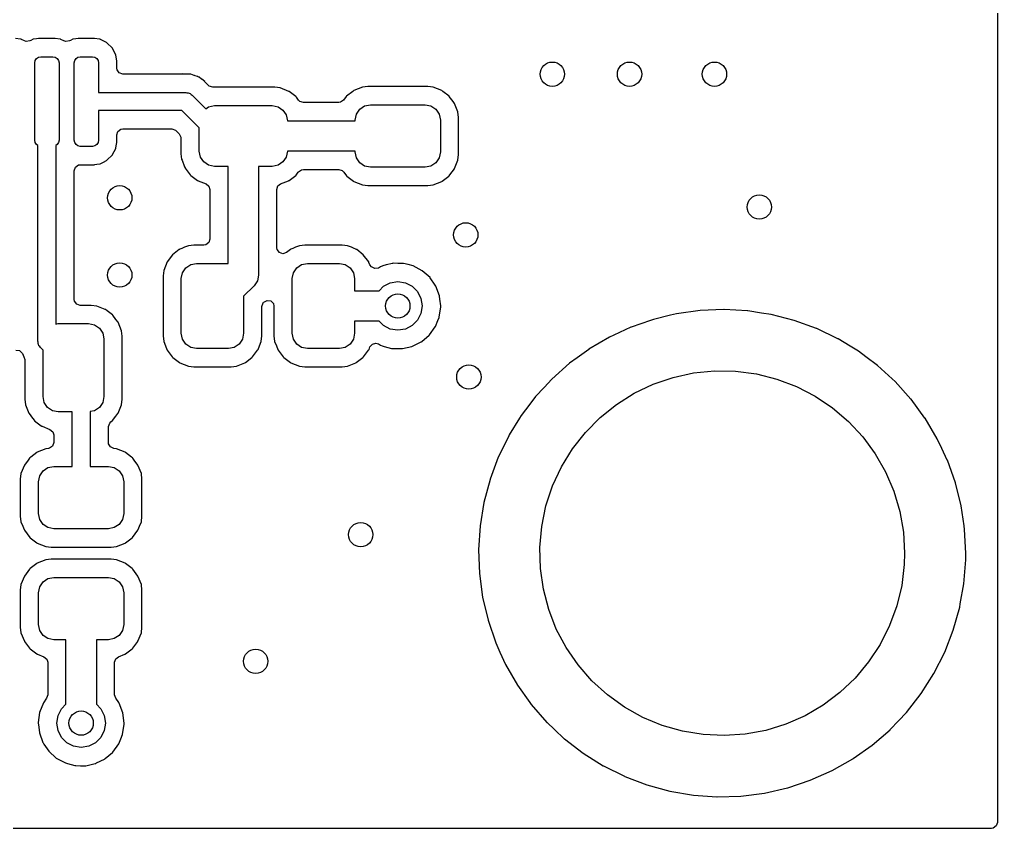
# Model space of a CAD drawing. Extents: x 0.02 to 1.58, y 0.02 to 1.58.
# Drawn here: x 0.945 to 1.578, y 0.022 to 0.545 of the extents above; entities that cross this region are included whole.
import ezdxf

# ---------------------------------------------------------------- set-up
doc = ezdxf.new("R2010")
doc.units = 0
doc.header["$MEASUREMENT"] = 0
doc.layers.add('BLACK', color=7, linetype='CONTINUOUS')

msp = doc.modelspace()

# ---------------------------------------------------------------- linework, layer by layer
at = {"layer": 'BLACK', "linetype": 'CONTINUOUS'}
for p, q in [((1.57819, 1.57429), (1.57819, 0.02571)), ((0.94577, 0.53263), (0.94253, 0.53314)), ((0.94607, 0.53258), (0.94577, 0.53263)), ((0.94577, 0.53263), (0.94577, 0.53263)), ((0.94635, 0.53244), (0.94607, 0.53258)), ((0.94823, 0.53149), (0.94635, 0.53244)), ((0.94635, 0.53244), (0.94635, 0.53244)), ((0.95246, 0.53184), (0.95177, 0.53149)), ((0.95393, 0.53258), (0.95246, 0.53184)), ((0.95601, 0.53292), (0.95393, 0.53258)), ((0.95747, 0.53314), (0.95601, 0.53292)), ((0.95762, 0.53317), (0.95747, 0.53314)), ((0.95747, 0.53314), (0.95747, 0.53314)), ((0.9628, 0.53317), (0.95762, 0.53317)), ((0.96797, 0.53317), (0.9628, 0.53317)), ((0.96813, 0.53314), (0.96797, 0.53317)), ((0.97136, 0.53263), (0.96813, 0.53314)), ((0.96813, 0.53314), (0.96813, 0.53314)), ((0.97167, 0.53258), (0.97136, 0.53263)), ((0.97136, 0.53263), (0.97136, 0.53263)), ((0.97194, 0.53244), (0.97167, 0.53258)), ((0.97382, 0.53149), (0.97194, 0.53244)), ((0.97194, 0.53244), (0.97194, 0.53244)), ((0.97805, 0.53184), (0.97736, 0.53149)), ((0.97952, 0.53258), (0.97805, 0.53184)), ((0.98161, 0.53292), (0.97952, 0.53258)), ((0.98306, 0.53314), (0.98161, 0.53292)), ((0.98321, 0.53317), (0.98306, 0.53314)), ((0.98306, 0.53314), (0.98306, 0.53314)), ((0.98839, 0.53317), (0.98321, 0.53317)), ((0.99356, 0.53317), (0.98839, 0.53317)), ((0.99372, 0.53314), (0.99356, 0.53317)), ((0.99695, 0.53263), (0.99372, 0.53314)), ((0.99372, 0.53314), (0.99372, 0.53314)), ((0.99726, 0.53258), (0.99695, 0.53263)), ((0.99695, 0.53263), (0.99695, 0.53263)), ((0.99753, 0.53244), (0.99726, 0.53258)), ((1.00143, 0.53046), (0.99753, 0.53244)), ((0.99753, 0.53244), (0.99753, 0.53244)), ((0.94939, 0.53111), (0.94823, 0.53149)), ((0.95177, 0.53149), (0.94939, 0.53111)), ((0.97498, 0.53111), (0.97382, 0.53149)), ((0.97736, 0.53149), (0.97498, 0.53111)), ((1.00171, 0.53032), (1.00143, 0.53046)), ((1.00143, 0.53046), (1.00143, 0.53046)), ((1.00524, 0.52678), (1.00171, 0.53032)), ((1.00751, 0.52233), (1.00524, 0.52678)), ((0.95522, 0.51891), (0.95607, 0.52019)), ((0.95607, 0.52019), (0.95735, 0.52104)), ((0.95735, 0.52104), (0.95886, 0.52134)), ((0.95886, 0.52134), (0.96673, 0.52134)), ((0.96673, 0.52134), (0.96824, 0.52104)), ((0.96824, 0.52104), (0.96952, 0.52019)), ((0.96952, 0.52019), (0.97037, 0.51891)), ((0.98081, 0.51891), (0.98167, 0.52019)), ((0.98167, 0.52019), (0.98294, 0.52104)), ((0.98294, 0.52104), (0.98445, 0.52134)), ((0.98445, 0.52134), (0.99232, 0.52134)), ((0.99232, 0.52134), (0.99383, 0.52104)), ((0.99383, 0.52104), (0.99511, 0.52019)), ((0.99511, 0.52019), (0.99596, 0.51891)), ((1.00809, 0.51864), (1.00751, 0.52233)), ((0.95492, 0.5174), (0.95522, 0.51891)), ((0.95492, 0.4672), (0.95492, 0.5174)), ((0.97037, 0.51891), (0.97067, 0.5174)), ((0.97067, 0.5174), (0.97067, 0.4672)), ((0.98051, 0.5174), (0.98081, 0.51891)), ((0.98051, 0.4672), (0.98051, 0.5174)), ((0.99596, 0.51891), (0.99626, 0.5174)), ((0.99626, 0.5174), (0.99626, 0.49821)), ((1.00809, 0.51394), (1.00809, 0.51864)), ((1.00828, 0.51273), (1.00809, 0.51394)), ((1.0097, 0.51078), (1.00828, 0.51273)), ((1.01199, 0.51004), (1.0097, 0.51078)), ((1.05007, 0.51004), (1.01199, 0.51004)), ((1.05046, 0.51006), (1.05007, 0.51004)), ((1.05073, 0.51013), (1.05046, 0.51006)), ((1.05102, 0.51012), (1.05073, 0.51013)), ((1.05299, 0.51004), (1.05102, 0.51012)), ((1.05102, 0.51012), (1.05102, 0.51012)), ((1.05315, 0.51004), (1.05299, 0.51004)), ((1.05524, 0.51004), (1.05315, 0.51004)), ((1.0555, 0.51002), (1.05524, 0.51004)), ((1.05571, 0.50995), (1.0555, 0.51002)), ((1.05582, 0.50993), (1.05571, 0.50995)), ((1.05606, 0.50992), (1.05582, 0.50993)), ((1.05826, 0.50915), (1.05606, 0.50992)), ((1.05837, 0.50911), (1.05826, 0.50915)), ((1.05886, 0.50896), (1.05837, 0.50911)), ((1.06031, 0.5085), (1.05886, 0.50896)), ((1.06059, 0.50841), (1.06031, 0.5085)), ((1.06031, 0.5085), (1.06031, 0.5085)), ((1.06082, 0.50825), (1.06059, 0.50841)), ((1.06109, 0.50816), (1.06082, 0.50825)), ((1.06132, 0.50798), (1.06109, 0.50816)), ((1.06296, 0.50677), (1.06132, 0.50798)), ((1.06132, 0.50798), (1.06132, 0.50798)), ((1.06306, 0.5067), (1.06296, 0.50677)), ((1.06498, 0.50538), (1.06306, 0.5067)), ((1.06516, 0.50515), (1.06498, 0.50538)), ((1.06584, 0.50428), (1.06516, 0.50515)), ((1.06615, 0.50394), (1.06584, 0.50428)), ((1.06743, 0.50266), (1.06615, 0.50394)), ((1.06789, 0.50226), (1.06743, 0.50266)), ((1.07018, 0.50152), (1.06789, 0.50226)), ((1.11038, 0.50152), (1.07018, 0.50152)), ((1.11392, 0.50109), (1.11038, 0.50152)), ((1.11944, 0.4989), (1.11392, 0.50109)), ((1.16707, 0.50158), (1.16154, 0.49939)), ((1.1706, 0.50201), (1.16707, 0.50158)), ((1.2094, 0.50201), (1.1706, 0.50201)), ((1.21293, 0.50158), (1.2094, 0.50201)), ((1.21846, 0.49939), (1.21293, 0.50158)), ((0.99626, 0.49821), (1.0527, 0.49821)), ((1.0527, 0.49821), (1.05345, 0.49801)), ((1.05345, 0.49801), (1.05423, 0.49801)), ((1.05423, 0.49801), (1.0549, 0.49762)), ((1.0549, 0.49762), (1.05565, 0.49742)), ((1.05565, 0.49742), (1.0562, 0.49687)), ((1.0562, 0.49687), (1.05687, 0.49648)), ((1.05687, 0.49648), (1.06566, 0.48769)), ((1.11965, 0.49874), (1.11944, 0.4989)), ((1.12396, 0.49547), (1.11965, 0.49874)), ((1.11965, 0.49874), (1.11965, 0.49874)), ((1.12417, 0.49531), (1.12396, 0.49547)), ((1.12433, 0.4951), (1.12417, 0.49531)), ((1.12576, 0.49321), (1.12433, 0.4951)), ((1.15665, 0.49559), (1.15485, 0.49321)), ((1.15681, 0.4958), (1.15665, 0.49559)), ((1.16085, 0.49887), (1.15681, 0.4958)), ((1.16133, 0.49923), (1.16085, 0.49887)), ((1.16154, 0.49939), (1.16133, 0.49923)), ((1.16133, 0.49923), (1.16133, 0.49923)), ((1.21867, 0.49923), (1.21846, 0.49939)), ((1.21915, 0.49887), (1.21867, 0.49923)), ((1.21867, 0.49923), (1.21867, 0.49923)), ((1.22319, 0.4958), (1.21915, 0.49887)), ((1.22335, 0.49559), (1.22319, 0.4958)), ((1.22576, 0.49242), (1.22335, 0.49559)), ((1.06566, 0.48769), (1.06753, 0.48894)), ((1.06753, 0.48894), (1.0713, 0.48968)), ((1.0713, 0.48968), (1.1087, 0.48968)), ((1.1087, 0.48968), (1.11247, 0.48894)), ((1.11247, 0.48894), (1.11566, 0.4868)), ((1.12658, 0.49242), (1.12576, 0.49321)), ((1.12887, 0.49167), (1.12658, 0.49242)), ((1.15174, 0.49167), (1.12887, 0.49167)), ((1.15287, 0.49184), (1.15174, 0.49167)), ((1.15485, 0.49321), (1.15287, 0.49184)), ((1.16532, 0.48729), (1.16852, 0.48943)), ((1.16852, 0.48943), (1.17228, 0.49018)), ((1.17228, 0.49018), (1.20772, 0.49018)), ((1.20772, 0.49018), (1.21148, 0.48943)), ((1.21148, 0.48943), (1.21468, 0.48729)), ((1.22678, 0.49107), (1.22576, 0.49242)), ((1.22896, 0.48555), (1.22678, 0.49107)), ((1.05025, 0.4864), (0.99626, 0.4864)), ((0.99626, 0.4864), (0.99626, 0.4672)), ((1.06146, 0.47519), (1.05025, 0.4864)), ((1.11566, 0.4868), (1.11779, 0.48361)), ((1.11779, 0.48361), (1.11854, 0.47984)), ((1.16244, 0.48034), (1.16319, 0.4841)), ((1.16319, 0.4841), (1.16532, 0.48729)), ((1.21468, 0.48729), (1.21681, 0.4841)), ((1.21681, 0.4841), (1.21756, 0.48034)), ((1.22939, 0.48202), (1.22896, 0.48555)), ((1.22939, 0.45798), (1.22939, 0.48202)), ((1.06146, 0.46016), (1.06146, 0.47519)), ((1.11854, 0.47984), (1.16244, 0.47984)), ((1.16244, 0.47984), (1.16244, 0.48034)), ((1.21756, 0.48034), (1.21756, 0.45966)), ((1.00809, 0.47067), (1.00883, 0.47296)), ((1.00809, 0.46596), (1.00809, 0.47067)), ((1.00883, 0.47296), (1.01078, 0.47438)), ((1.01078, 0.47438), (1.01199, 0.47457)), ((1.01199, 0.47457), (1.04374, 0.47457)), ((1.04374, 0.47457), (1.04603, 0.47382)), ((1.04603, 0.47382), (1.04649, 0.47342)), ((1.04649, 0.47342), (1.04848, 0.47143)), ((1.04848, 0.47143), (1.04958, 0.46929)), ((1.04958, 0.46929), (1.04963, 0.46868)), ((1.04963, 0.46868), (1.04963, 0.45847)), ((0.95522, 0.4657), (0.95492, 0.4672)), ((0.95607, 0.46442), (0.95522, 0.4657)), ((0.95689, 0.46388), (0.95607, 0.46442)), ((0.95689, 0.3372), (0.95689, 0.46388)), ((0.96952, 0.46442), (0.9687, 0.46388)), ((0.9687, 0.46388), (0.9687, 0.34825)), ((0.97037, 0.4657), (0.96952, 0.46442)), ((0.97067, 0.4672), (0.97037, 0.4657)), ((0.98081, 0.4657), (0.98051, 0.4672)), ((0.98167, 0.46442), (0.98081, 0.4657)), ((0.98294, 0.46357), (0.98167, 0.46442)), ((0.98445, 0.46327), (0.98294, 0.46357)), ((0.99232, 0.46327), (0.98445, 0.46327)), ((0.99383, 0.46357), (0.99232, 0.46327)), ((0.99511, 0.46442), (0.99383, 0.46357)), ((0.99596, 0.4657), (0.99511, 0.46442)), ((0.99626, 0.4672), (0.99596, 0.4657)), ((1.00737, 0.462), (1.00751, 0.46227)), ((1.00751, 0.46227), (1.0079, 0.46476)), ((1.0079, 0.46476), (1.00807, 0.46581)), ((1.00807, 0.46581), (1.00809, 0.46596)), ((1.00807, 0.46581), (1.00807, 0.46581)), ((1.00171, 0.45429), (1.00524, 0.45782)), ((1.00524, 0.45782), (1.00538, 0.4581)), ((1.00538, 0.4581), (1.00737, 0.462)), ((1.00737, 0.462), (1.00737, 0.462)), ((1.04963, 0.45847), (1.05005, 0.45494)), ((1.06221, 0.45639), (1.06146, 0.46016)), ((1.06434, 0.4532), (1.06221, 0.45639)), ((1.11779, 0.45639), (1.11566, 0.4532)), ((1.11854, 0.46016), (1.11779, 0.45639)), ((1.16244, 0.46016), (1.11854, 0.46016)), ((1.16244, 0.45966), (1.16244, 0.46016)), ((1.16319, 0.4559), (1.16244, 0.45966)), ((1.16532, 0.45271), (1.16319, 0.4559)), ((1.21681, 0.4559), (1.21468, 0.45271)), ((1.21756, 0.45966), (1.21681, 0.4559)), ((1.22896, 0.45445), (1.22939, 0.45798)), ((0.98053, 0.44754), (0.98128, 0.44983)), ((0.98128, 0.44983), (0.98323, 0.45125)), ((0.98323, 0.45125), (0.98443, 0.45144)), ((0.98443, 0.45144), (0.99241, 0.45144)), ((0.99241, 0.45144), (0.99356, 0.45144)), ((0.99356, 0.45144), (0.99372, 0.45146)), ((0.99372, 0.45146), (0.99517, 0.45169)), ((0.99372, 0.45146), (0.99372, 0.45146)), ((0.99517, 0.45169), (0.99726, 0.45202)), ((0.99726, 0.45202), (0.99948, 0.45316)), ((0.99948, 0.45316), (1.00143, 0.45415)), ((1.00143, 0.45415), (1.00171, 0.45429)), ((1.00143, 0.45415), (1.00143, 0.45415)), ((1.05005, 0.45494), (1.05031, 0.45429)), ((1.05031, 0.45429), (1.05198, 0.45008)), ((1.05198, 0.45008), (1.05224, 0.44942)), ((1.06753, 0.45106), (1.06434, 0.4532)), ((1.0713, 0.45032), (1.06753, 0.45106)), ((1.08016, 0.45032), (1.0713, 0.45032)), ((1.08016, 0.38756), (1.08016, 0.45032)), ((1.1087, 0.45032), (1.09984, 0.45032)), ((1.09984, 0.45032), (1.09984, 0.38)), ((1.11247, 0.45106), (1.1087, 0.45032)), ((1.11566, 0.4532), (1.11247, 0.45106)), ((1.16852, 0.45057), (1.16532, 0.45271)), ((1.17228, 0.44982), (1.16852, 0.45057)), ((1.20772, 0.44982), (1.17228, 0.44982)), ((1.21148, 0.45057), (1.20772, 0.44982)), ((1.21468, 0.45271), (1.21148, 0.45057)), ((1.22678, 0.44893), (1.22896, 0.45445)), ((0.98053, 0.36427), (0.98053, 0.44754)), ((1.05224, 0.44942), (1.0524, 0.44921)), ((1.0524, 0.44921), (1.0524, 0.44921)), ((1.0524, 0.44921), (1.05567, 0.4449)), ((1.05567, 0.4449), (1.05583, 0.44469)), ((1.05583, 0.44469), (1.05604, 0.44453)), ((1.05604, 0.44453), (1.06035, 0.44126)), ((1.11965, 0.44126), (1.12396, 0.44453)), ((1.12396, 0.44453), (1.12417, 0.44469)), ((1.12417, 0.44469), (1.12554, 0.44649)), ((1.12554, 0.44649), (1.12576, 0.44679)), ((1.12576, 0.44679), (1.12774, 0.44816)), ((1.12774, 0.44816), (1.12887, 0.44833)), ((1.12887, 0.44833), (1.15174, 0.44833)), ((1.15174, 0.44833), (1.15403, 0.44758)), ((1.15403, 0.44758), (1.15485, 0.44679)), ((1.15485, 0.44679), (1.155, 0.44658)), ((1.155, 0.44658), (1.15681, 0.4442)), ((1.15681, 0.4442), (1.15703, 0.44404)), ((1.15703, 0.44404), (1.16133, 0.44077)), ((1.21867, 0.44077), (1.22297, 0.44404)), ((1.22297, 0.44404), (1.22319, 0.4442)), ((1.22319, 0.4442), (1.22372, 0.4449)), ((1.22372, 0.4449), (1.22662, 0.44871)), ((1.22662, 0.44871), (1.22678, 0.44893)), ((1.22662, 0.44871), (1.22662, 0.44871)), ((1.06035, 0.44126), (1.06035, 0.44126)), ((1.06035, 0.44126), (1.06056, 0.4411)), ((1.06056, 0.4411), (1.06081, 0.441)), ((1.06081, 0.441), (1.06081, 0.441)), ((1.06081, 0.441), (1.06586, 0.439)), ((1.06586, 0.439), (1.06772, 0.43746)), ((1.06772, 0.43746), (1.06833, 0.43537)), ((1.11167, 0.43537), (1.11242, 0.43767)), ((1.11242, 0.43767), (1.11414, 0.439)), ((1.11414, 0.439), (1.11919, 0.441)), ((1.11919, 0.441), (1.11944, 0.4411)), ((1.11919, 0.441), (1.11919, 0.441)), ((1.11944, 0.4411), (1.11965, 0.44126)), ((1.11965, 0.44126), (1.11965, 0.44126)), ((1.16133, 0.44077), (1.16133, 0.44077)), ((1.16133, 0.44077), (1.16154, 0.44061)), ((1.16154, 0.44061), (1.16707, 0.43842)), ((1.16707, 0.43842), (1.1706, 0.43799)), ((1.1706, 0.43799), (1.2094, 0.43799)), ((1.2094, 0.43799), (1.21293, 0.43842)), ((1.21293, 0.43842), (1.21846, 0.44061)), ((1.21846, 0.44061), (1.21867, 0.44077)), ((1.21867, 0.44077), (1.21867, 0.44077)), ((1.06833, 0.43537), (1.06833, 0.40329)), ((1.11167, 0.39772), (1.11167, 0.43537)), ((1.05445, 0.39896), (1.05192, 0.39796)), ((1.05798, 0.39939), (1.05445, 0.39896)), ((1.06443, 0.39939), (1.05798, 0.39939)), ((1.06563, 0.39958), (1.06443, 0.39939)), ((1.06758, 0.401), (1.06563, 0.39958)), ((1.06833, 0.40329), (1.06758, 0.401)), ((1.1263, 0.39896), (1.12377, 0.39796)), ((1.12983, 0.39939), (1.1263, 0.39896)), ((1.15387, 0.39939), (1.12983, 0.39939)), ((1.1574, 0.39896), (1.15387, 0.39939)), ((1.15993, 0.39796), (1.1574, 0.39896)), ((1.0442, 0.39319), (1.04061, 0.38846)), ((1.04848, 0.39644), (1.0442, 0.39319)), ((1.04871, 0.39661), (1.04848, 0.39644)), ((1.04893, 0.39678), (1.04871, 0.39661)), ((1.04871, 0.39661), (1.04871, 0.39661)), ((1.05009, 0.39724), (1.04893, 0.39678)), ((1.05192, 0.39796), (1.05009, 0.39724)), ((1.11189, 0.39644), (1.11167, 0.39772)), ((1.11335, 0.39452), (1.11189, 0.39644)), ((1.11565, 0.39382), (1.11335, 0.39452)), ((1.11793, 0.39461), (1.11565, 0.39382)), ((1.12056, 0.39661), (1.11793, 0.39461)), ((1.12078, 0.39678), (1.12056, 0.39662)), ((1.12056, 0.39662), (1.12056, 0.39661)), ((1.12194, 0.39724), (1.12078, 0.39678)), ((1.12377, 0.39796), (1.12194, 0.39724)), ((1.16176, 0.39724), (1.15993, 0.39796)), ((1.16292, 0.39678), (1.16176, 0.39724)), ((1.16314, 0.39661), (1.16292, 0.39678)), ((1.16337, 0.39644), (1.16314, 0.39661)), ((1.16314, 0.39661), (1.16314, 0.39661)), ((1.16765, 0.39319), (1.16337, 0.39644)), ((1.17124, 0.38846), (1.16765, 0.39319)), ((1.04061, 0.38846), (1.03842, 0.38294)), ((1.05271, 0.38468), (1.0559, 0.38681)), ((1.0559, 0.38681), (1.05967, 0.38756)), ((1.05967, 0.38756), (1.08016, 0.38756)), ((1.12456, 0.38468), (1.12775, 0.38681)), ((1.12775, 0.38681), (1.13152, 0.38756)), ((1.13152, 0.38756), (1.15219, 0.38756)), ((1.15219, 0.38756), (1.15595, 0.38681)), ((1.15595, 0.38681), (1.15914, 0.38468)), ((1.17134, 0.38821), (1.17124, 0.38846)), ((1.17199, 0.38656), (1.17134, 0.38821)), ((1.17288, 0.38523), (1.17199, 0.38656)), ((1.18251, 0.38656), (1.18032, 0.38604)), ((1.18658, 0.38754), (1.18251, 0.38656)), ((1.18681, 0.3876), (1.18658, 0.38754)), ((1.18658, 0.38754), (1.18658, 0.38754)), ((1.18704, 0.3876), (1.18681, 0.3876)), ((1.19011, 0.38758), (1.18704, 0.3876)), ((1.18704, 0.3876), (1.18704, 0.3876)), ((1.19348, 0.38756), (1.19011, 0.38758)), ((1.19371, 0.3875), (1.19348, 0.38756)), ((1.19672, 0.38675), (1.19371, 0.3875)), ((1.19371, 0.3875), (1.19371, 0.3875)), ((1.19996, 0.38594), (1.19672, 0.38675)), ((1.03842, 0.38294), (1.03799, 0.3794)), ((1.04982, 0.37772), (1.05057, 0.38148)), ((1.05057, 0.38148), (1.05271, 0.38468)), ((1.09984, 0.38), (1.09909, 0.37623)), ((1.12167, 0.37772), (1.12242, 0.38148)), ((1.12242, 0.38148), (1.12456, 0.38468)), ((1.15914, 0.38468), (1.16128, 0.38148)), ((1.16128, 0.38148), (1.16203, 0.37772)), ((1.17503, 0.38415), (1.17288, 0.38523)), ((1.1774, 0.38454), (1.17503, 0.38415)), ((1.17875, 0.38523), (1.1774, 0.38454)), ((1.18032, 0.38604), (1.17875, 0.38523)), ((1.20586, 0.38281), (1.19996, 0.38594)), ((1.21084, 0.37837), (1.20586, 0.38281)), ((1.03799, 0.3794), (1.03799, 0.3406)), ((1.04982, 0.34228), (1.04982, 0.37772)), ((1.09909, 0.37623), (1.09696, 0.37304)), ((1.12167, 0.34228), (1.12167, 0.37772)), ((1.16203, 0.37772), (1.16203, 0.36984)), ((1.18074, 0.37274), (1.18513, 0.37498)), ((1.18513, 0.37498), (1.19, 0.37575)), ((1.19, 0.37575), (1.19487, 0.37498)), ((1.19487, 0.37498), (1.19926, 0.37274)), ((1.21097, 0.37818), (1.21084, 0.37837)), ((1.21417, 0.37353), (1.21097, 0.37818)), ((1.21462, 0.37287), (1.21417, 0.37353)), ((1.09696, 0.37304), (1.09018, 0.36626)), ((1.09696, 0.37304), (1.09696, 0.37304)), ((1.16203, 0.36984), (1.17785, 0.36984)), ((1.17785, 0.36984), (1.18074, 0.37274)), ((1.19926, 0.37274), (1.20274, 0.36926)), ((1.20274, 0.36926), (1.20498, 0.36487)), ((1.21698, 0.36663), (1.21462, 0.37287)), ((0.98072, 0.36307), (0.98053, 0.36427)), ((0.98214, 0.36112), (0.98072, 0.36307)), ((0.98443, 0.36037), (0.98214, 0.36112)), ((1.09018, 0.36626), (1.09018, 0.34228)), ((1.10201, 0.35974), (1.10275, 0.36203)), ((1.10275, 0.36203), (1.10315, 0.3625)), ((1.10315, 0.3625), (1.10319, 0.36254)), ((1.10319, 0.36254), (1.10534, 0.36363)), ((1.10534, 0.36363), (1.10771, 0.36325)), ((1.10771, 0.36325), (1.10942, 0.36155)), ((1.10942, 0.36155), (1.10984, 0.35978)), ((1.20498, 0.36487), (1.20575, 0.36)), ((1.21701, 0.36639), (1.21698, 0.36663)), ((1.21726, 0.36433), (1.21701, 0.36639)), ((1.21701, 0.36639), (1.21701, 0.36639)), ((1.21778, 0.36), (1.21726, 0.36433)), ((0.99153, 0.36037), (0.98443, 0.36037)), ((0.99506, 0.35995), (0.99153, 0.36037)), ((1.00058, 0.35776), (0.99506, 0.35995)), ((1.00079, 0.3576), (1.00058, 0.35776)), ((1.00181, 0.35683), (1.00079, 0.3576)), ((1.00079, 0.3576), (1.00079, 0.3576)), ((1.00531, 0.35417), (1.00181, 0.35683)), ((1.10201, 0.3406), (1.10201, 0.35974)), ((1.10984, 0.35978), (1.10984, 0.3406)), ((1.20498, 0.35513), (1.20274, 0.35074)), ((1.20575, 0.36), (1.20498, 0.35513)), ((1.21687, 0.35304), (1.21776, 0.35929)), ((1.21776, 0.35929), (1.21778, 0.35942)), ((1.21776, 0.35929), (1.21776, 0.35929)), ((1.21778, 0.35942), (1.21778, 0.36)), ((1.37045, 0.3549), (1.36657, 0.35396)), ((1.38571, 0.35704), (1.37045, 0.3549)), ((1.4011, 0.35769), (1.38571, 0.35704)), ((1.4012, 0.35768), (1.4011, 0.35769)), ((1.41639, 0.35683), (1.4012, 0.35768)), ((1.4012, 0.35768), (1.4012, 0.35768)), ((1.41648, 0.35683), (1.41639, 0.35683)), ((1.41639, 0.35683), (1.41639, 0.35683)), ((1.41658, 0.35681), (1.41648, 0.35683)), ((1.42552, 0.35543), (1.41658, 0.35681)), ((1.41658, 0.35681), (1.41658, 0.35681)), ((1.43171, 0.35447), (1.42552, 0.35543)), ((0.9687, 0.34825), (0.97016, 0.34854)), ((0.97016, 0.34854), (0.98984, 0.34854)), ((0.98984, 0.34854), (0.99361, 0.34779)), ((1.00547, 0.35396), (1.00531, 0.35417)), ((1.00749, 0.3513), (1.00547, 0.35396)), ((1.0089, 0.34944), (1.00749, 0.3513)), ((1.01109, 0.34392), (1.0089, 0.34944)), ((1.17785, 0.35016), (1.16203, 0.35016)), ((1.16203, 0.35016), (1.16203, 0.34228)), ((1.18074, 0.34726), (1.17785, 0.35016)), ((1.20274, 0.35074), (1.19926, 0.34726)), ((1.21434, 0.34662), (1.21597, 0.35066)), ((1.21597, 0.35066), (1.21675, 0.35259)), ((1.21675, 0.35259), (1.21683, 0.35281)), ((1.21675, 0.35259), (1.21675, 0.35259)), ((1.21683, 0.35281), (1.21687, 0.35304)), ((1.35356, 0.3506), (1.34102, 0.34624)), ((1.35548, 0.35127), (1.35356, 0.3506)), ((1.35557, 0.3513), (1.35548, 0.35127)), ((1.36657, 0.35396), (1.35557, 0.3513)), ((1.35557, 0.3513), (1.35557, 0.3513)), ((1.4318, 0.35445), (1.43171, 0.35447)), ((1.44654, 0.35066), (1.4318, 0.35445)), ((1.44663, 0.35064), (1.44654, 0.35066)), ((1.44654, 0.35066), (1.44654, 0.35066)), ((1.46111, 0.34537), (1.44663, 0.35064)), ((0.99361, 0.34779), (0.9968, 0.34566)), ((0.9968, 0.34566), (0.99894, 0.34247)), ((0.99894, 0.34247), (0.99969, 0.3387)), ((1.01152, 0.34038), (1.01109, 0.34392)), ((1.05057, 0.33852), (1.04982, 0.34228)), ((1.09018, 0.34228), (1.08943, 0.33852)), ((1.12242, 0.33852), (1.12167, 0.34228)), ((1.16203, 0.34228), (1.16128, 0.33852)), ((1.18513, 0.34502), (1.18074, 0.34726)), ((1.19, 0.34425), (1.18513, 0.34502)), ((1.19487, 0.34502), (1.19, 0.34425)), ((1.19926, 0.34726), (1.19487, 0.34502)), ((1.21059, 0.34139), (1.21421, 0.34642)), ((1.21421, 0.34642), (1.21434, 0.34662)), ((1.21421, 0.34642), (1.21421, 0.34642)), ((1.34084, 0.34617), (1.32975, 0.34104)), ((1.34093, 0.34621), (1.34084, 0.34617)), ((1.34102, 0.34624), (1.34093, 0.34621)), ((1.34102, 0.34624), (1.34102, 0.34624)), ((1.46119, 0.34533), (1.46111, 0.34537)), ((1.47492, 0.33875), (1.46119, 0.34533)), ((1.46119, 0.34533), (1.46119, 0.34533)), ((0.95709, 0.33645), (0.95689, 0.3372)), ((0.95709, 0.33568), (0.95709, 0.33645)), ((0.95748, 0.335), (0.95709, 0.33568)), ((0.99969, 0.3387), (0.99969, 0.3013)), ((1.01152, 0.29962), (1.01152, 0.34038)), ((1.03799, 0.3406), (1.03842, 0.33707)), ((1.03842, 0.33707), (1.03957, 0.33417)), ((1.05271, 0.33532), (1.05057, 0.33852)), ((1.08943, 0.33852), (1.08729, 0.33532)), ((1.10043, 0.33417), (1.10158, 0.33707)), ((1.10158, 0.33707), (1.10201, 0.3406)), ((1.10984, 0.3406), (1.11027, 0.33707)), ((1.11027, 0.33707), (1.11142, 0.33417)), ((1.12456, 0.33532), (1.12242, 0.33852)), ((1.16128, 0.33852), (1.15914, 0.33532)), ((1.17353, 0.33528), (1.17586, 0.33588)), ((1.17586, 0.33588), (1.17747, 0.33542)), ((1.20002, 0.33417), (1.20516, 0.33676)), ((1.20516, 0.33676), (1.20537, 0.33686)), ((1.20537, 0.33686), (1.20555, 0.33701)), ((1.20555, 0.33701), (1.21027, 0.34104)), ((1.20555, 0.33701), (1.20555, 0.33701)), ((1.21027, 0.34104), (1.21045, 0.3412)), ((1.21027, 0.34104), (1.21027, 0.34104)), ((1.21045, 0.3412), (1.21059, 0.34139)), ((1.32036, 0.33588), (1.31374, 0.332)), ((1.32694, 0.33975), (1.32036, 0.33588)), ((1.32975, 0.34104), (1.32694, 0.33975)), ((1.475, 0.33871), (1.47492, 0.33875)), ((1.47492, 0.33875), (1.47492, 0.33875)), ((1.47508, 0.33866), (1.475, 0.33871)), ((1.48284, 0.33397), (1.47508, 0.33866)), ((1.47508, 0.33866), (1.47508, 0.33866)), ((0.94279, 0.33146), (0.94517, 0.33108)), ((0.94517, 0.33108), (0.94686, 0.32941)), ((0.94686, 0.32941), (0.9469, 0.32933)), ((0.9469, 0.32933), (0.94695, 0.32922)), ((0.94695, 0.32922), (0.94796, 0.32712)), ((0.95768, 0.33425), (0.95748, 0.335)), ((0.95823, 0.3337), (0.95768, 0.33425)), ((0.95862, 0.33303), (0.95823, 0.3337)), ((0.96032, 0.33133), (0.95862, 0.33303)), ((0.96032, 0.3013), (0.96032, 0.33133)), ((1.03957, 0.33417), (1.04047, 0.33189)), ((1.04047, 0.33189), (1.04061, 0.33154)), ((1.04061, 0.33154), (1.04077, 0.33133)), ((1.04077, 0.33133), (1.04077, 0.33133)), ((1.04077, 0.33133), (1.04397, 0.32711)), ((1.0559, 0.33319), (1.05271, 0.33532)), ((1.05967, 0.33244), (1.0559, 0.33319)), ((1.08033, 0.33244), (1.05967, 0.33244)), ((1.0841, 0.33319), (1.08033, 0.33244)), ((1.08729, 0.33532), (1.0841, 0.33319)), ((1.09603, 0.32711), (1.09923, 0.33133)), ((1.09923, 0.33133), (1.09939, 0.33154)), ((1.09923, 0.33133), (1.09923, 0.33133)), ((1.09939, 0.33154), (1.09953, 0.33189)), ((1.09953, 0.33189), (1.10043, 0.33417)), ((1.11142, 0.33417), (1.11232, 0.33189)), ((1.11232, 0.33189), (1.11246, 0.33154)), ((1.11246, 0.33154), (1.11262, 0.33133)), ((1.11262, 0.33133), (1.11262, 0.33133)), ((1.11262, 0.33133), (1.11582, 0.32711)), ((1.12775, 0.33319), (1.12456, 0.33532)), ((1.13152, 0.33244), (1.12775, 0.33319)), ((1.15219, 0.33244), (1.13152, 0.33244)), ((1.15595, 0.33319), (1.15219, 0.33244)), ((1.15914, 0.33532), (1.15595, 0.33319)), ((1.16788, 0.32711), (1.17108, 0.33133)), ((1.17108, 0.33133), (1.17124, 0.33154)), ((1.17108, 0.33133), (1.17108, 0.33133)), ((1.17124, 0.33154), (1.17138, 0.33189)), ((1.17138, 0.33189), (1.17199, 0.33343)), ((1.17199, 0.33343), (1.17353, 0.33528)), ((1.17747, 0.33542), (1.17886, 0.33467)), ((1.17886, 0.33467), (1.17977, 0.33417)), ((1.17977, 0.33417), (1.18115, 0.33381)), ((1.18115, 0.33381), (1.186, 0.33254)), ((1.186, 0.33254), (1.186, 0.33254)), ((1.186, 0.33254), (1.18623, 0.33248)), ((1.18623, 0.33248), (1.18646, 0.33247)), ((1.18646, 0.33247), (1.18646, 0.33247)), ((1.18646, 0.33247), (1.18957, 0.33242)), ((1.18957, 0.33242), (1.1929, 0.33237)), ((1.1929, 0.33237), (1.19313, 0.33242)), ((1.19313, 0.33242), (1.19918, 0.33381)), ((1.19313, 0.33242), (1.19313, 0.33242)), ((1.19918, 0.33381), (1.19941, 0.33386)), ((1.19918, 0.33381), (1.19918, 0.33381)), ((1.19941, 0.33386), (1.20002, 0.33417)), ((1.31358, 0.33189), (1.30606, 0.32643)), ((1.31365, 0.33195), (1.31358, 0.33189)), ((1.31358, 0.33189), (1.31358, 0.33189)), ((1.31374, 0.332), (1.31365, 0.33195)), ((1.31374, 0.332), (1.31374, 0.332)), ((1.48818, 0.33073), (1.48284, 0.33397)), ((1.48826, 0.33067), (1.48818, 0.33073)), ((1.49302, 0.32711), (1.48826, 0.33067)), ((1.48826, 0.33067), (1.48826, 0.33067)), ((0.94796, 0.32712), (0.94791, 0.3271)), ((0.94791, 0.3271), (0.94848, 0.32523)), ((0.94848, 0.32523), (0.94848, 0.29962)), ((1.04397, 0.32711), (1.0442, 0.32681)), ((1.0442, 0.32681), (1.04441, 0.32665)), ((1.04441, 0.32665), (1.04871, 0.32338)), ((1.04871, 0.32338), (1.04871, 0.32338)), ((1.04871, 0.32338), (1.04893, 0.32322)), ((1.04893, 0.32322), (1.05445, 0.32104)), ((1.08555, 0.32104), (1.09107, 0.32322)), ((1.09107, 0.32322), (1.09129, 0.32338)), ((1.09129, 0.32338), (1.09559, 0.32665)), ((1.09129, 0.32338), (1.09129, 0.32338)), ((1.09559, 0.32665), (1.0958, 0.32681)), ((1.0958, 0.32681), (1.09603, 0.32711)), ((1.11582, 0.32711), (1.11605, 0.32681)), ((1.11605, 0.32681), (1.11626, 0.32665)), ((1.11626, 0.32665), (1.12056, 0.32338)), ((1.12056, 0.32338), (1.12056, 0.32338)), ((1.12056, 0.32338), (1.12078, 0.32322)), ((1.12078, 0.32322), (1.1263, 0.32104)), ((1.1574, 0.32104), (1.16292, 0.32322)), ((1.16292, 0.32322), (1.16314, 0.32338)), ((1.16314, 0.32338), (1.16744, 0.32665)), ((1.16314, 0.32338), (1.16314, 0.32338)), ((1.16744, 0.32665), (1.16765, 0.32681)), ((1.16765, 0.32681), (1.16788, 0.32711)), ((1.30119, 0.32289), (1.28967, 0.31267)), ((1.30606, 0.32643), (1.30119, 0.32289)), ((1.50052, 0.3215), (1.49302, 0.32711)), ((1.05445, 0.32104), (1.05798, 0.32061)), ((1.05798, 0.32061), (1.08202, 0.32061)), ((1.08202, 0.32061), (1.08555, 0.32104)), ((1.1263, 0.32104), (1.12983, 0.32061)), ((1.12983, 0.32061), (1.15387, 0.32061)), ((1.15387, 0.32061), (1.1574, 0.32104)), ((1.36824, 0.31376), (1.38152, 0.31666)), ((1.38152, 0.31666), (1.39505, 0.31801)), ((1.39505, 0.31801), (1.40865, 0.31779)), ((1.40865, 0.31779), (1.42213, 0.31602)), ((1.50059, 0.32144), (1.50052, 0.3215)), ((1.51012, 0.31273), (1.50059, 0.32144)), ((1.50059, 0.32144), (1.50059, 0.32144)), ((1.28961, 0.3126), (1.28472, 0.30732)), ((1.28967, 0.31267), (1.28961, 0.3126)), ((1.28961, 0.3126), (1.28961, 0.3126)), ((1.35537, 0.30935), (1.36824, 0.31376)), ((1.42213, 0.31602), (1.43532, 0.31271)), ((1.43532, 0.31271), (1.44804, 0.3079)), ((1.51189, 0.31111), (1.51012, 0.31273)), ((1.51196, 0.31104), (1.51189, 0.31111)), ((1.52214, 0.29973), (1.51196, 0.31104)), ((1.28472, 0.30732), (1.2792, 0.30136)), ((1.3431, 0.3035), (1.35537, 0.30935)), ((1.44804, 0.3079), (1.46012, 0.30166)), ((0.94848, 0.29962), (0.94891, 0.29608)), ((0.96106, 0.29753), (0.96032, 0.3013)), ((0.99969, 0.3013), (0.99894, 0.29753)), ((1.01109, 0.29608), (1.01152, 0.29962)), ((1.27914, 0.30129), (1.27538, 0.29633)), ((1.2792, 0.30136), (1.27914, 0.30129)), ((1.27914, 0.30129), (1.27914, 0.30129)), ((1.33158, 0.29628), (1.3431, 0.3035)), ((1.46012, 0.30166), (1.47141, 0.29408)), ((1.5222, 0.29967), (1.52214, 0.29973)), ((1.52214, 0.29973), (1.52214, 0.29973)), ((1.52226, 0.29959), (1.5222, 0.29967)), ((1.53129, 0.28734), (1.52226, 0.29959)), ((0.94891, 0.29608), (0.9511, 0.29056)), ((0.9632, 0.29434), (0.96106, 0.29753)), ((0.96639, 0.29221), (0.9632, 0.29434)), ((0.97016, 0.29146), (0.96639, 0.29221)), ((0.97909, 0.29146), (0.97016, 0.29146)), ((0.97909, 0.2561), (0.97909, 0.29146)), ((0.99361, 0.29221), (0.99091, 0.29167)), ((0.99091, 0.29167), (0.99091, 0.2561)), ((0.9968, 0.29434), (0.99361, 0.29221)), ((0.99894, 0.29753), (0.9968, 0.29434)), ((1.0089, 0.29056), (1.01109, 0.29608)), ((1.27538, 0.29633), (1.26989, 0.28909)), ((1.32097, 0.28777), (1.33158, 0.29628)), ((1.47141, 0.29408), (1.48175, 0.28525)), ((0.9511, 0.29056), (0.95126, 0.29035)), ((0.95126, 0.29035), (0.95126, 0.29035)), ((0.95126, 0.29035), (0.95354, 0.28734)), ((0.95354, 0.28734), (0.95469, 0.28583)), ((0.95469, 0.28583), (0.9549, 0.28567)), ((0.9549, 0.28567), (0.95921, 0.2824)), ((1.00348, 0.28423), (1.00428, 0.28504)), ((1.00428, 0.28504), (1.00531, 0.28583)), ((1.00531, 0.28583), (1.00749, 0.2887)), ((1.00749, 0.2887), (1.00874, 0.29035)), ((1.00874, 0.29035), (1.0089, 0.29056)), ((1.00874, 0.29035), (1.00874, 0.29035)), ((1.26876, 0.28726), (1.26213, 0.27648)), ((1.26989, 0.28909), (1.26876, 0.28726)), ((1.3114, 0.27811), (1.32097, 0.28777)), ((1.48175, 0.28525), (1.49101, 0.27529)), ((1.53134, 0.28726), (1.53129, 0.28734)), ((1.53129, 0.28734), (1.53129, 0.28734)), ((1.53923, 0.27403), (1.53134, 0.28726)), ((0.95921, 0.2824), (0.95921, 0.2824)), ((0.95921, 0.2824), (0.95942, 0.28224)), ((0.95942, 0.28224), (0.95966, 0.28214)), ((0.95966, 0.28214), (0.95966, 0.28214)), ((0.95966, 0.28214), (0.9648, 0.28011)), ((0.9648, 0.28011), (0.96666, 0.27857)), ((0.96666, 0.27857), (0.96726, 0.27648)), ((1.00274, 0.28194), (1.00348, 0.28423)), ((1.00274, 0.27159), (1.00274, 0.28194)), ((0.96726, 0.27648), (0.96726, 0.27159)), ((1.26177, 0.27588), (1.2579, 0.26793)), ((1.26182, 0.27597), (1.26177, 0.27588)), ((1.26177, 0.27588), (1.26177, 0.27588)), ((1.26213, 0.27648), (1.26182, 0.27597)), ((1.30301, 0.26741), (1.3114, 0.27811)), ((1.49101, 0.27529), (1.49906, 0.26433)), ((1.5422, 0.26772), (1.53923, 0.27403)), ((0.96206, 0.2675), (0.95654, 0.26532)), ((0.96383, 0.26772), (0.96206, 0.2675)), ((0.96457, 0.26788), (0.96383, 0.26772)), ((0.96652, 0.2693), (0.96457, 0.26788)), ((0.96726, 0.27159), (0.96652, 0.2693)), ((1.00281, 0.27084), (1.00274, 0.27159)), ((1.00398, 0.26873), (1.00281, 0.27084)), ((1.00617, 0.26772), (1.00398, 0.26873)), ((1.00793, 0.2675), (1.00617, 0.26772)), ((1.01346, 0.26532), (1.00793, 0.2675)), ((1.2579, 0.26793), (1.25506, 0.26212)), ((1.29591, 0.25581), (1.30301, 0.26741)), ((1.54575, 0.26018), (1.5422, 0.26772)), ((0.95064, 0.26018), (0.94822, 0.257)), ((0.95165, 0.26152), (0.95064, 0.26018)), ((0.95181, 0.26173), (0.95165, 0.26152)), ((0.95244, 0.26221), (0.95181, 0.26173)), ((0.95633, 0.26516), (0.95244, 0.26221)), ((0.95654, 0.26532), (0.95633, 0.26516)), ((0.95633, 0.26516), (0.95633, 0.26516)), ((1.01367, 0.26516), (1.01346, 0.26532)), ((1.01756, 0.26221), (1.01367, 0.26516)), ((1.01367, 0.26516), (1.01367, 0.26516)), ((1.01819, 0.26173), (1.01756, 0.26221)), ((1.01835, 0.26152), (1.01819, 0.26173)), ((1.01936, 0.26018), (1.01835, 0.26152)), ((1.02178, 0.257), (1.01936, 0.26018)), ((1.25503, 0.26203), (1.24975, 0.24783)), ((1.25506, 0.26212), (1.25503, 0.26203)), ((1.49906, 0.26433), (1.50579, 0.25252)), ((1.54579, 0.26009), (1.54575, 0.26018)), ((1.54575, 0.26018), (1.54575, 0.26018)), ((1.55096, 0.24558), (1.54579, 0.26009)), ((0.94822, 0.257), (0.94604, 0.25148)), ((0.96032, 0.25322), (0.96352, 0.25535)), ((0.96352, 0.25535), (0.96728, 0.2561)), ((0.96728, 0.2561), (0.97909, 0.2561)), ((0.99091, 0.2561), (1.00272, 0.2561)), ((1.00272, 0.2561), (1.00648, 0.25535)), ((1.00648, 0.25535), (1.00968, 0.25322)), ((1.02396, 0.25148), (1.02178, 0.257)), ((1.29018, 0.24348), (1.29591, 0.25581)), ((0.94604, 0.25148), (0.94561, 0.24794)), ((0.94561, 0.24794), (0.94561, 0.22391)), ((0.95744, 0.24626), (0.95819, 0.25003)), ((0.95819, 0.25003), (0.96032, 0.25322)), ((1.00968, 0.25322), (1.01181, 0.25003)), ((1.01181, 0.25003), (1.01256, 0.24626)), ((1.02439, 0.24794), (1.02396, 0.25148)), ((1.02439, 0.22391), (1.02439, 0.24794)), ((1.24969, 0.24768), (1.24576, 0.23279)), ((1.24975, 0.24783), (1.24969, 0.24768)), ((1.50579, 0.25252), (1.51113, 0.24001)), ((0.95744, 0.22559), (0.95744, 0.24626)), ((1.01256, 0.24626), (1.01256, 0.22559)), ((1.28591, 0.23057), (1.29018, 0.24348)), ((1.55469, 0.23063), (1.55096, 0.24558)), ((1.51113, 0.24001), (1.51499, 0.22697)), ((1.24576, 0.23279), (1.24329, 0.21758)), ((1.28316, 0.21725), (1.28591, 0.23057)), ((1.5547, 0.23053), (1.55469, 0.23063)), ((1.5566, 0.21767), (1.5547, 0.23053)), ((1.5547, 0.23053), (1.5547, 0.23053)), ((0.94561, 0.22391), (0.94604, 0.22037)), ((0.95819, 0.22182), (0.95744, 0.22559)), ((0.96032, 0.21863), (0.95819, 0.22182)), ((1.01181, 0.22182), (1.00968, 0.21863)), ((1.01256, 0.22559), (1.01181, 0.22182)), ((1.02396, 0.22037), (1.02439, 0.22391)), ((1.51499, 0.22697), (1.51733, 0.21357)), ((0.94604, 0.22037), (0.94718, 0.21748)), ((0.94718, 0.21748), (0.94805, 0.21529)), ((0.94805, 0.21529), (0.94822, 0.21485)), ((0.96352, 0.2165), (0.96032, 0.21863)), ((0.96728, 0.21575), (0.96352, 0.2165)), ((1.00272, 0.21575), (0.96728, 0.21575)), ((1.00648, 0.2165), (1.00272, 0.21575)), ((1.00968, 0.21863), (1.00648, 0.2165)), ((1.02178, 0.21485), (1.02195, 0.21529)), ((1.02195, 0.21529), (1.02282, 0.21748)), ((1.02282, 0.21748), (1.02396, 0.22037)), ((1.24329, 0.21758), (1.24233, 0.2022)), ((1.28195, 0.20371), (1.28316, 0.21725)), ((1.55694, 0.21539), (1.5566, 0.21767)), ((1.55769, 0.2), (1.55694, 0.21539)), ((0.94822, 0.21485), (0.95181, 0.21012)), ((0.95181, 0.21012), (0.95203, 0.20996)), ((0.95203, 0.20996), (0.95633, 0.20669)), ((1.01367, 0.20669), (1.01797, 0.20996)), ((1.01797, 0.20996), (1.01819, 0.21012)), ((1.01819, 0.21012), (1.02178, 0.21485)), ((1.51733, 0.21357), (1.51811, 0.2)), ((0.95633, 0.20669), (0.95633, 0.20669)), ((0.95633, 0.20669), (0.95654, 0.20653)), ((0.95654, 0.20653), (0.96206, 0.20434)), ((0.96206, 0.20434), (0.9656, 0.20392)), ((0.9656, 0.20392), (1.0044, 0.20392)), ((1.0044, 0.20392), (1.00793, 0.20434)), ((1.00793, 0.20434), (1.01346, 0.20653)), ((1.01346, 0.20653), (1.01367, 0.20669)), ((1.01367, 0.20669), (1.01367, 0.20669)), ((1.2823, 0.19012), (1.28195, 0.20371)), ((1.24233, 0.2022), (1.24286, 0.1868)), ((1.51811, 0.2), (1.51788, 0.19258)), ((1.55763, 0.1956), (1.55769, 0.2)), ((0.95203, 0.19004), (0.95181, 0.18988)), ((0.95633, 0.19331), (0.95203, 0.19004)), ((0.95654, 0.19347), (0.95633, 0.19331)), ((0.95633, 0.19331), (0.95633, 0.19331)), ((0.96206, 0.19565), (0.95654, 0.19347)), ((0.9656, 0.19608), (0.96206, 0.19565)), ((1.0044, 0.19608), (0.9656, 0.19608)), ((1.00793, 0.19565), (1.0044, 0.19608)), ((1.01346, 0.19347), (1.00793, 0.19565)), ((1.01367, 0.19331), (1.01346, 0.19347)), ((1.01797, 0.19004), (1.01367, 0.19331)), ((1.01367, 0.19331), (1.01367, 0.19331)), ((1.01819, 0.18988), (1.01797, 0.19004)), ((1.28422, 0.17666), (1.2823, 0.19012)), ((1.51788, 0.19258), (1.51624, 0.17908)), ((1.55645, 0.18024), (1.55763, 0.1956)), ((0.94822, 0.18515), (0.94604, 0.17963)), ((0.94941, 0.18671), (0.94822, 0.18515)), ((0.95165, 0.18967), (0.94941, 0.18671)), ((0.95181, 0.18988), (0.95165, 0.18967)), ((0.96352, 0.1835), (0.96728, 0.18425)), ((0.96728, 0.18425), (1.00272, 0.18425)), ((1.00272, 0.18425), (1.00648, 0.1835)), ((1.01835, 0.18967), (1.01819, 0.18988)), ((1.02059, 0.18671), (1.01835, 0.18967)), ((1.02178, 0.18515), (1.02059, 0.18671)), ((1.02396, 0.17963), (1.02178, 0.18515)), ((1.24286, 0.1868), (1.2449, 0.17153)), ((0.94604, 0.17963), (0.94561, 0.17609)), ((0.95744, 0.17441), (0.95819, 0.17818)), ((0.95819, 0.17818), (0.96032, 0.18137)), ((0.96032, 0.18137), (0.96352, 0.1835)), ((1.00648, 0.1835), (1.00968, 0.18137)), ((1.00968, 0.18137), (1.01181, 0.17818)), ((1.01181, 0.17818), (1.01256, 0.17441)), ((1.02439, 0.17609), (1.02396, 0.17963)), ((1.51624, 0.17908), (1.51307, 0.16586)), ((1.55414, 0.16717), (1.55643, 0.18014)), ((1.55643, 0.18014), (1.55645, 0.18024)), ((1.55643, 0.18014), (1.55643, 0.18014)), ((0.94561, 0.17609), (0.94561, 0.15206)), ((0.95744, 0.15374), (0.95744, 0.17441)), ((1.01256, 0.17441), (1.01256, 0.15374)), ((1.02439, 0.15206), (1.02439, 0.17609)), ((1.2449, 0.17153), (1.24842, 0.15654)), ((1.28767, 0.1635), (1.28422, 0.17666)), ((1.51307, 0.16586), (1.5084, 0.15309)), ((1.54963, 0.15022), (1.55377, 0.16506)), ((1.55377, 0.16506), (1.55414, 0.16717)), ((1.29261, 0.15083), (1.28767, 0.1635)), ((0.94561, 0.15206), (0.94604, 0.14852)), ((0.95819, 0.14997), (0.95744, 0.15374)), ((1.01256, 0.15374), (1.01181, 0.14997)), ((1.02396, 0.14852), (1.02439, 0.15206)), ((1.24842, 0.15654), (1.25338, 0.14195)), ((1.5084, 0.15309), (1.50229, 0.14094)), ((0.94604, 0.14852), (0.94822, 0.143)), ((0.96032, 0.14678), (0.95819, 0.14997)), ((0.96352, 0.14465), (0.96032, 0.14678)), ((1.00968, 0.14678), (1.00648, 0.14465)), ((1.01181, 0.14997), (1.00968, 0.14678)), ((1.02178, 0.143), (1.02396, 0.14852)), ((1.29897, 0.13882), (1.29261, 0.15083)), ((1.54406, 0.13586), (1.54963, 0.15022)), ((0.94822, 0.143), (0.94839, 0.14279)), ((0.94839, 0.14279), (0.94839, 0.14279)), ((0.94839, 0.14279), (0.95165, 0.13848)), ((0.96728, 0.1439), (0.96352, 0.14465)), ((0.97516, 0.1439), (0.96728, 0.1439)), ((0.97516, 0.10215), (0.97516, 0.1439)), ((1.00272, 0.1439), (0.99484, 0.1439)), ((0.99484, 0.1439), (0.99484, 0.10215)), ((1.00648, 0.14465), (1.00272, 0.1439)), ((1.01835, 0.13848), (1.02162, 0.14279)), ((1.02162, 0.14279), (1.02178, 0.143)), ((1.02162, 0.14279), (1.02162, 0.14279)), ((1.25338, 0.14195), (1.25342, 0.14186)), ((1.25342, 0.14186), (1.25342, 0.14186)), ((1.25342, 0.14186), (1.25615, 0.13586)), ((1.50229, 0.14094), (1.49482, 0.12958)), ((0.95165, 0.13848), (0.95181, 0.13827)), ((0.95181, 0.13827), (0.95203, 0.13811)), ((0.95203, 0.13811), (0.95633, 0.13484)), ((0.95633, 0.13484), (0.95633, 0.13484)), ((0.95633, 0.13484), (0.95654, 0.13468)), ((0.95654, 0.13468), (0.95679, 0.13458)), ((0.95679, 0.13458), (0.95679, 0.13458)), ((0.95679, 0.13458), (0.96086, 0.13297)), ((0.96086, 0.13297), (0.96272, 0.13143)), ((1.00742, 0.13164), (1.00914, 0.13297)), ((1.00914, 0.13297), (1.01321, 0.13458)), ((1.01321, 0.13458), (1.01346, 0.13468)), ((1.01321, 0.13458), (1.01321, 0.13458)), ((1.01346, 0.13468), (1.01367, 0.13484)), ((1.01367, 0.13484), (1.01797, 0.13811)), ((1.01367, 0.13484), (1.01367, 0.13484)), ((1.01797, 0.13811), (1.01819, 0.13827)), ((1.01819, 0.13827), (1.01835, 0.13848)), ((1.25615, 0.13586), (1.25975, 0.12792)), ((1.30667, 0.12761), (1.29897, 0.13882)), ((1.53711, 0.12211), (1.54406, 0.13586)), ((0.96272, 0.13143), (0.96333, 0.12935)), ((0.96333, 0.12935), (0.96333, 0.10836)), ((1.00667, 0.12935), (1.00742, 0.13164)), ((1.00667, 0.10837), (1.00667, 0.12935)), ((1.25975, 0.12792), (1.26745, 0.11458)), ((1.31561, 0.11736), (1.30667, 0.12761)), ((1.49482, 0.12958), (1.4861, 0.11915)), ((1.52891, 0.10918), (1.53706, 0.12203)), ((1.53706, 0.12203), (1.53711, 0.12211)), ((1.53706, 0.12203), (1.53706, 0.12203)), ((1.26745, 0.11458), (1.26751, 0.1145)), ((1.26751, 0.1145), (1.26751, 0.1145)), ((1.26751, 0.1145), (1.27551, 0.10332)), ((1.32567, 0.10821), (1.31561, 0.11736)), ((1.4861, 0.11915), (1.47624, 0.10979)), ((0.96333, 0.10836), (0.96262, 0.10612)), ((1.00736, 0.10616), (1.00667, 0.10837)), ((1.33671, 0.10028), (1.32567, 0.10821)), ((1.47624, 0.10979), (1.46536, 0.10162)), ((1.51937, 0.09696), (1.52886, 0.1091)), ((1.52886, 0.1091), (1.52891, 0.10918)), ((1.52891, 0.10918), (1.52891, 0.10918)), ((0.96052, 0.10313), (0.95809, 0.09691)), ((0.96262, 0.10612), (0.96052, 0.10313)), ((0.97226, 0.09926), (0.97516, 0.10215)), ((0.99484, 0.10215), (0.99774, 0.09926)), ((1.00931, 0.10332), (1.00736, 0.10616)), ((1.00962, 0.10287), (1.00931, 0.10332)), ((1.01198, 0.09663), (1.00962, 0.10287)), ((1.27551, 0.10332), (1.27642, 0.10205)), ((1.27642, 0.10205), (1.28657, 0.09046)), ((1.46536, 0.10162), (1.45362, 0.09476)), ((0.95809, 0.09691), (0.95722, 0.09029)), ((0.97002, 0.09487), (0.97226, 0.09926)), ((0.99774, 0.09926), (0.99998, 0.09487)), ((1.01278, 0.09), (1.01198, 0.09663)), ((1.34859, 0.09366), (1.33671, 0.10028)), ((1.51406, 0.09138), (1.51937, 0.09696)), ((0.95722, 0.09029), (0.95725, 0.09006)), ((0.95725, 0.09006), (0.95725, 0.09006)), ((0.95725, 0.09006), (0.95754, 0.08737)), ((0.96925, 0.09), (0.97002, 0.09487)), ((0.97002, 0.08513), (0.96925, 0.09)), ((0.99998, 0.09487), (1.00075, 0.09)), ((1.00075, 0.09), (0.99998, 0.08513)), ((1.01199, 0.08389), (1.01276, 0.08929)), ((1.01276, 0.08929), (1.01278, 0.08942)), ((1.01276, 0.08929), (1.01276, 0.08929)), ((1.01278, 0.08942), (1.01278, 0.09)), ((1.28657, 0.09046), (1.28664, 0.09039)), ((1.28664, 0.09039), (1.28664, 0.09039)), ((1.28664, 0.09039), (1.29145, 0.08587)), ((1.36116, 0.08846), (1.34859, 0.09366)), ((1.44117, 0.0893), (1.42817, 0.0853)), ((1.45362, 0.09476), (1.44117, 0.0893)), ((1.50881, 0.08587), (1.51406, 0.09138)), ((0.95754, 0.08737), (0.95795, 0.08366)), ((0.95795, 0.08366), (0.96025, 0.07739)), ((0.97226, 0.08074), (0.97002, 0.08513)), ((0.99998, 0.08513), (0.99774, 0.08074)), ((1.01065, 0.07985), (1.01175, 0.08259)), ((1.01175, 0.08259), (1.01183, 0.08281)), ((1.01175, 0.08259), (1.01175, 0.08259)), ((1.01183, 0.08281), (1.01199, 0.08389)), ((1.29145, 0.08587), (1.2978, 0.07991)), ((1.37424, 0.08473), (1.36116, 0.08846)), ((1.38765, 0.08254), (1.37424, 0.08473)), ((1.40124, 0.0819), (1.38765, 0.08254)), ((1.4148, 0.08282), (1.40124, 0.0819)), ((1.42817, 0.0853), (1.4148, 0.08282)), ((1.49716, 0.0758), (1.50867, 0.08574)), ((1.50867, 0.08574), (1.50875, 0.08581)), ((1.50867, 0.08574), (1.50867, 0.08574)), ((1.50875, 0.08581), (1.50881, 0.08587)), ((1.50881, 0.08587), (1.50881, 0.08587)), ((0.96025, 0.07739), (0.96038, 0.07719)), ((0.96038, 0.07719), (0.96038, 0.07719)), ((0.96038, 0.07719), (0.96089, 0.07643)), ((0.96089, 0.07643), (0.96397, 0.07185)), ((0.97574, 0.07726), (0.97226, 0.08074)), ((0.98013, 0.07502), (0.97574, 0.07726)), ((0.99426, 0.07726), (0.98987, 0.07502)), ((0.99774, 0.08074), (0.99426, 0.07726)), ((1.00545, 0.0712), (1.00934, 0.07662)), ((1.00934, 0.07662), (1.01065, 0.07985)), ((1.2978, 0.07991), (1.29787, 0.07986)), ((1.29787, 0.07986), (1.29787, 0.07985)), ((1.29787, 0.07985), (1.30993, 0.07057)), ((0.96397, 0.07185), (0.96891, 0.06735)), ((0.985, 0.07425), (0.98013, 0.07502)), ((0.98987, 0.07502), (0.985, 0.07425)), ((1.00055, 0.06701), (1.00527, 0.07104)), ((1.00527, 0.07104), (1.00545, 0.0712)), ((1.00527, 0.07104), (1.00527, 0.07104)), ((1.30993, 0.07057), (1.31, 0.07051)), ((1.31, 0.07051), (1.31008, 0.07046)), ((1.31008, 0.07046), (1.32299, 0.0624)), ((1.48471, 0.06701), (1.49701, 0.07568)), ((1.49701, 0.07568), (1.49708, 0.07574)), ((1.49708, 0.07574), (1.49716, 0.0758)), ((1.49716, 0.0758), (1.49716, 0.0758)), ((0.96891, 0.06735), (0.97477, 0.06417)), ((0.97477, 0.06417), (0.97615, 0.06381)), ((0.97615, 0.06381), (0.981, 0.06254)), ((0.98813, 0.06242), (0.99418, 0.06381)), ((0.99418, 0.06381), (0.99441, 0.06386)), ((0.99418, 0.06381), (0.99418, 0.06381)), ((0.99441, 0.06386), (0.99502, 0.06417)), ((0.99502, 0.06417), (1.00016, 0.06675)), ((1.00016, 0.06675), (1.00037, 0.06686)), ((1.00037, 0.06686), (1.00055, 0.06701)), ((1.00055, 0.06701), (1.00055, 0.06701)), ((1.4711, 0.05925), (1.48449, 0.06686)), ((1.48449, 0.06686), (1.48471, 0.06701)), ((0.981, 0.06254), (0.981, 0.06254)), ((0.981, 0.06254), (0.98123, 0.06248)), ((0.98123, 0.06248), (0.98146, 0.06247)), ((0.98146, 0.06247), (0.98146, 0.06247)), ((0.98146, 0.06247), (0.98457, 0.06242)), ((0.98457, 0.06242), (0.9879, 0.06237)), ((0.9879, 0.06237), (0.98813, 0.06242)), ((0.98813, 0.06242), (0.98813, 0.06242)), ((1.32299, 0.0624), (1.32299, 0.0624)), ((1.32299, 0.0624), (1.32307, 0.06235)), ((1.32307, 0.06235), (1.32315, 0.06231)), ((1.32315, 0.06231), (1.32315, 0.06231)), ((1.32315, 0.06231), (1.33678, 0.05554)), ((1.45702, 0.05298), (1.4711, 0.05925)), ((1.33678, 0.05554), (1.33687, 0.0555)), ((1.33687, 0.0555), (1.35127, 0.05003)), ((1.44241, 0.04812), (1.45702, 0.05298)), ((1.35127, 0.05003), (1.36614, 0.04599)), ((1.36614, 0.04599), (1.38133, 0.04342)), ((1.4121, 0.04277), (1.42738, 0.04471)), ((1.42738, 0.04471), (1.42748, 0.04473)), ((1.42748, 0.04473), (1.44231, 0.0481)), ((1.42748, 0.04473), (1.42748, 0.04473)), ((1.44231, 0.0481), (1.44241, 0.04812)), ((1.44231, 0.0481), (1.44231, 0.0481)), ((1.38133, 0.04342), (1.38142, 0.04341)), ((1.38142, 0.04341), (1.38142, 0.04341)), ((1.38142, 0.04341), (1.3966, 0.04235)), ((1.3966, 0.04235), (1.3966, 0.04235)), ((1.3966, 0.04235), (1.3967, 0.04234)), ((1.3967, 0.04234), (1.39679, 0.04235)), ((1.39679, 0.04235), (1.412, 0.04277)), ((1.39679, 0.04235), (1.39679, 0.04235)), ((1.412, 0.04277), (1.412, 0.04277)), ((1.412, 0.04277), (1.4121, 0.04277)), ((1.57819, 0.02571), (1.57744, 0.02342)), ((1.57429, 0.02181), (0.02571, 0.02181)), ((1.5755, 0.022), (1.57429, 0.02181)), ((1.57744, 0.02342), (1.5755, 0.022))]:
    msp.add_line(p, q, dxfattribs=at)
at = {"layer": 'BLACK'}
for centre in [(1.29, 0.51), (1.34, 0.51), (1.395, 0.51), (1.01, 0.43), (1.424, 0.424), (1.234, 0.406), (1.01, 0.38), (1.19, 0.36), (1.236, 0.314), (1.166, 0.212), (1.098, 0.13), (0.985, 0.09)]:
    msp.add_circle(centre, 0.00787, dxfattribs=at)

doc.saveas('drawing.dxf')
